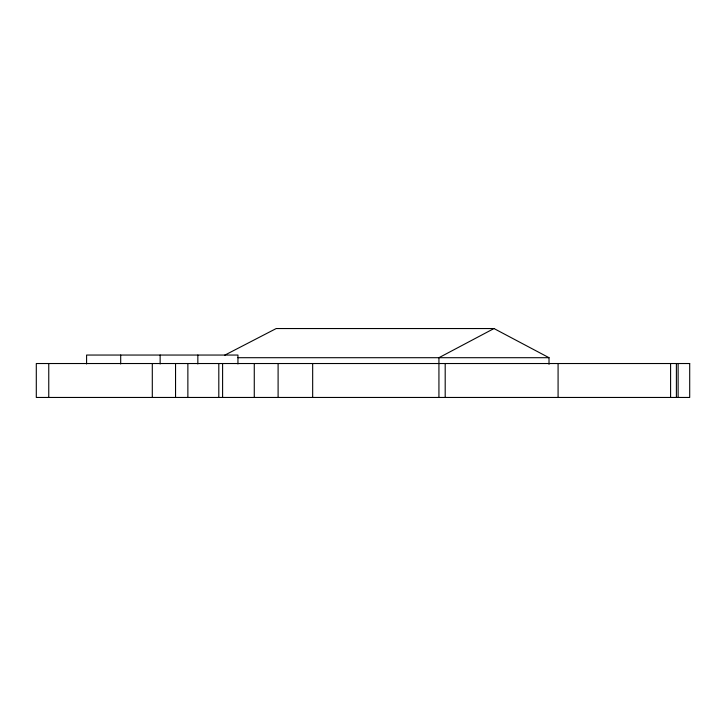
<?xml version="1.0" encoding="UTF-8"?>
<svg xmlns="http://www.w3.org/2000/svg" width="726" height="726" viewBox="0 0 726 726"><rect width="100%" height="100%" fill="white"/><g stroke="black" fill="none" stroke-linecap="round" stroke-linejoin="round"><path stroke-width="1.09" d="M549.019 364.325L549.019 357.7L493.979 328.542L438.931 357.7L438.931 397.458M224.77 355.159L276.207 328.542L493.979 328.542M237.937 357.7L549.019 357.7M678.12 363.526L678.12 397.458M676.396 363.526L676.396 397.458M670.588 363.526L670.588 397.458M558.085 363.526L558.085 397.458M445.192 363.526L445.192 397.458M312.67 363.526L312.67 397.458M278.103 363.526L278.103 397.458M254.272 363.526L254.272 397.458M237.946 363.98L237.946 355.05L86.585 355.05L86.585 363.98M222.601 363.526L222.601 397.458M218.807 363.526L218.807 397.458M197.844 355.05L197.844 363.98M187.871 363.526L187.871 397.458M175.547 363.526L175.547 397.458M160.147 355.05L160.147 363.98M152.297 363.526L152.297 397.458M120.697 355.05L120.697 363.98M48.76 363.526L48.76 397.458M689.7 363.526L36.3 363.526L36.3 397.458L689.7 397.458L689.7 363.526"/></g></svg>
